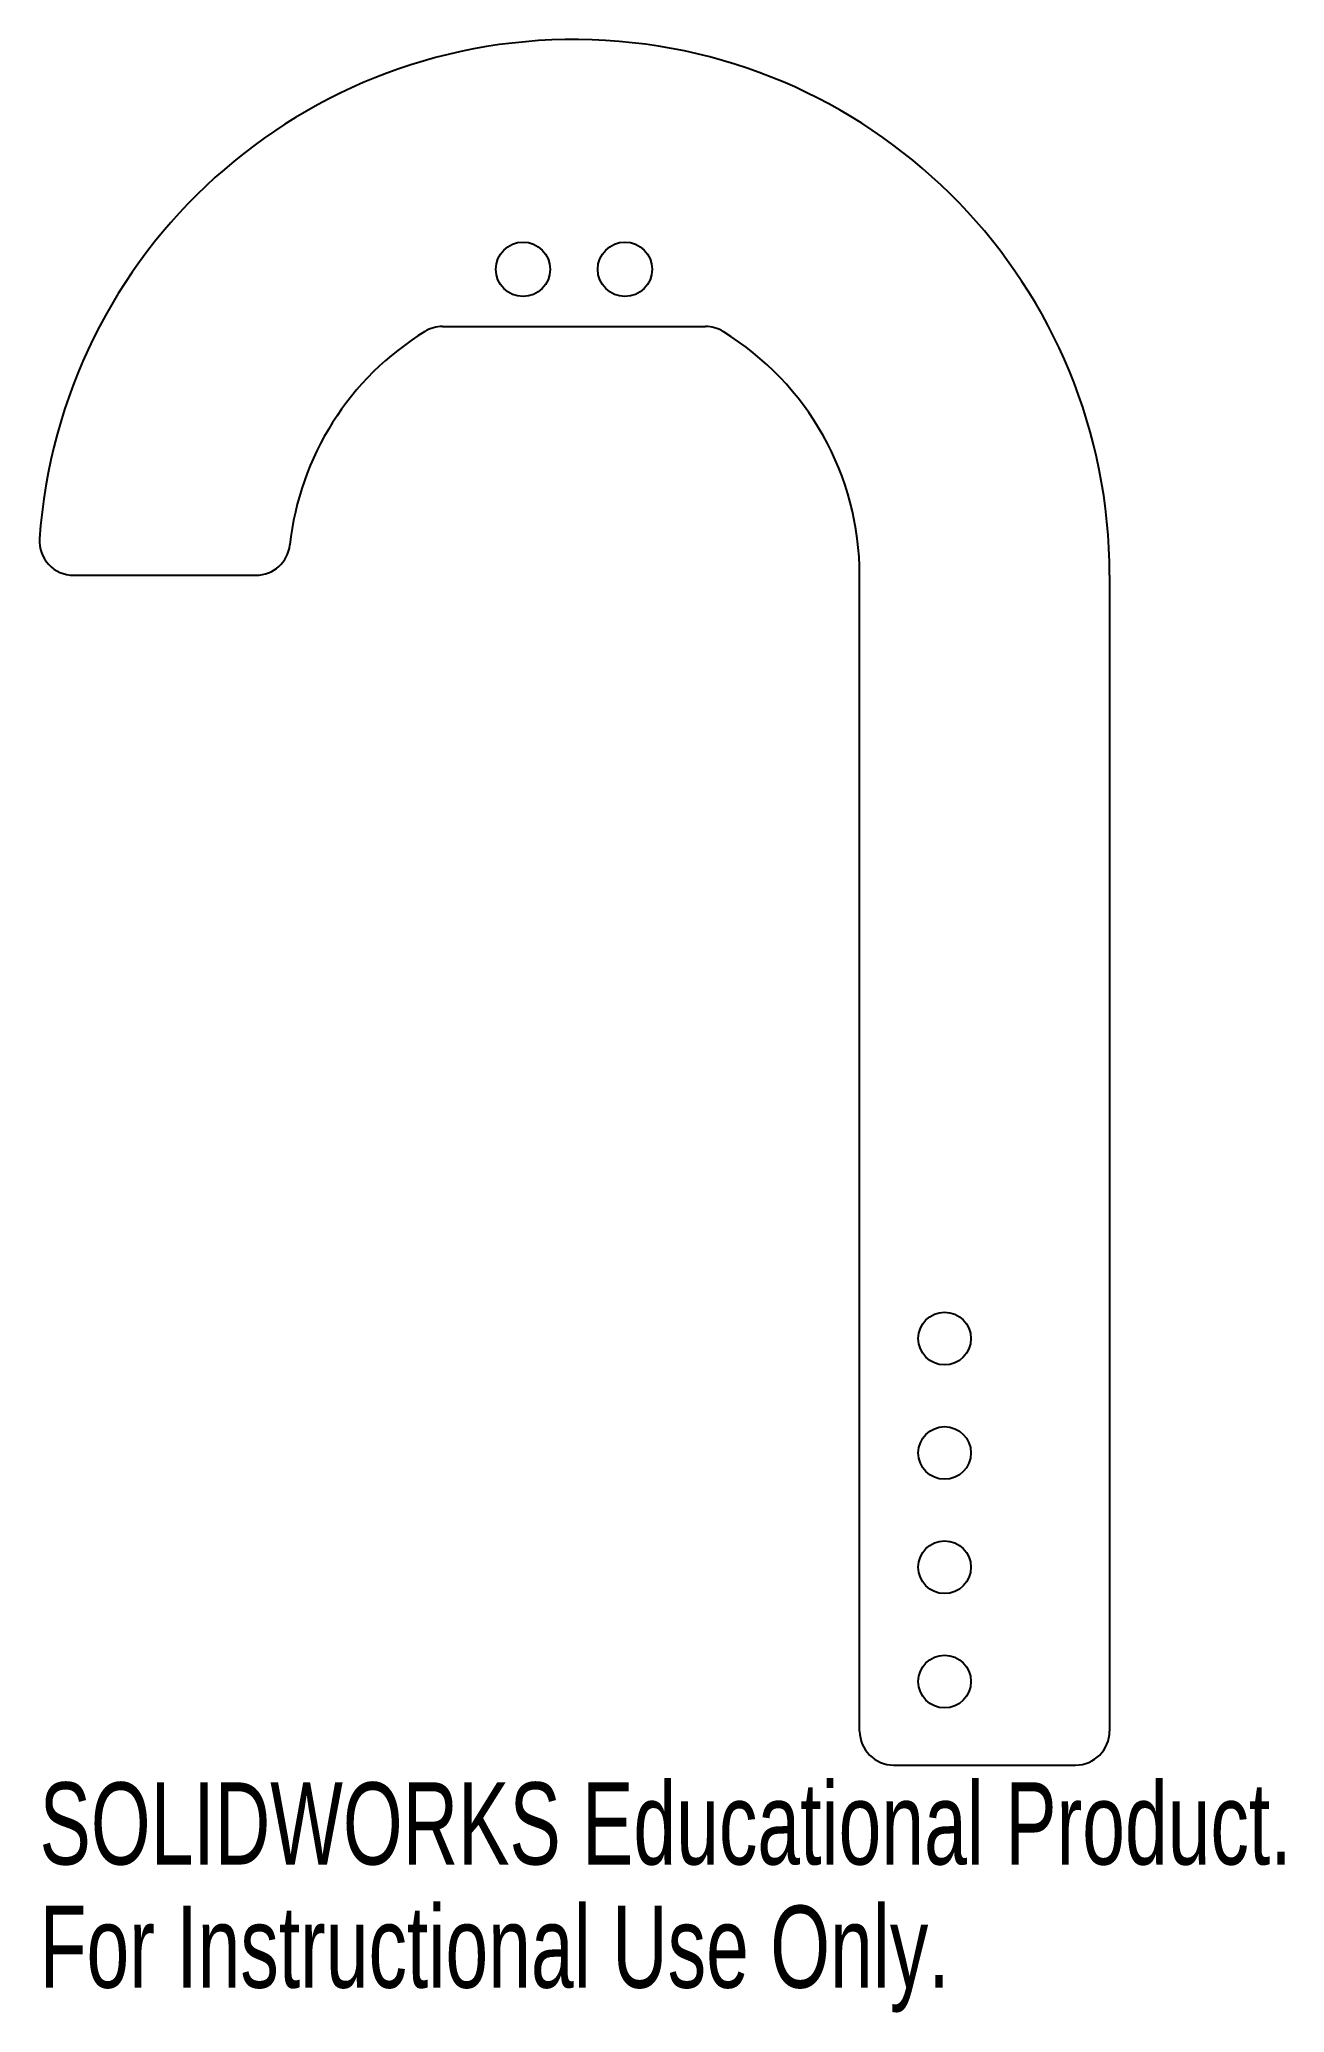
# Model space of a CAD drawing. Header units: millimetres. Extents: x -31 to 42, y -85 to 32.
import ezdxf

# ---------------------------------------------------------------- set-up
doc = ezdxf.new("R2010")
doc.units = ezdxf.units.MM
doc.styles.add('SLDTEXTSTYLE0', font='TXT', dxfattribs={"width": 0.7})

msp = doc.modelspace()

# ---------------------------------------------------------------- linework, layer by layer
at = {"color": 7, "linetype": 'Continuous', "lineweight": 25}
for p, q in [((-7.73, 14.64), (7.73, 14.64)), ((-29.45, 0), (-18.71, 0)), ((16.81, -68), (16.81, 0)), ((31.52, 0), (31.52, -68)), ((18.81, -70), (29.52, -70))]:
    msp.add_line(p, q, dxfattribs=at)
for centre, radius in [((-3, 18), 1.6), ((3, 18), 1.6), ((21.81, -44.91), 1.55), ((21.81, -51.64), 1.55), ((21.81, -58.36), 1.55), ((21.81, -65.09), 1.55)]:
    msp.add_circle(centre, radius, dxfattribs=at)
for centre, radius, start, end in [((0, 0), 31.52, 0, 176.1156), ((0, 0), 16.81, 121.4509, 173.8975), ((-7.73, 12.64), 2, 90, 121.4509), ((7.73, 12.64), 2, 58.5491, 90), ((0, 0), 16.81, 0, 58.5491), ((-29.45, 2), 2, 176.1156, 270), ((-18.71, 2), 2, 270, 353.8975), ((18.81, -68), 2, 180, 270), ((29.52, -68), 2, 270, 0)]:
    msp.add_arc(centre, radius, start, end, dxfattribs=at)

# ---------------------------------------------------------------- texts
at = {"color": 7, "linetype": 'Continuous', "char_height": 4.8336, "attachment_point": 1, "style": 'SLDTEXTSTYLE0'}
for s, insert in [('SOLIDWORKS Educational Product.', (-31.45, -71.02)), ('For Instructional Use Only.', (-31.45, -78.27))]:
    msp.add_mtext(s, dxfattribs=dict(at, insert=insert))

doc.saveas('drawing.dxf')
